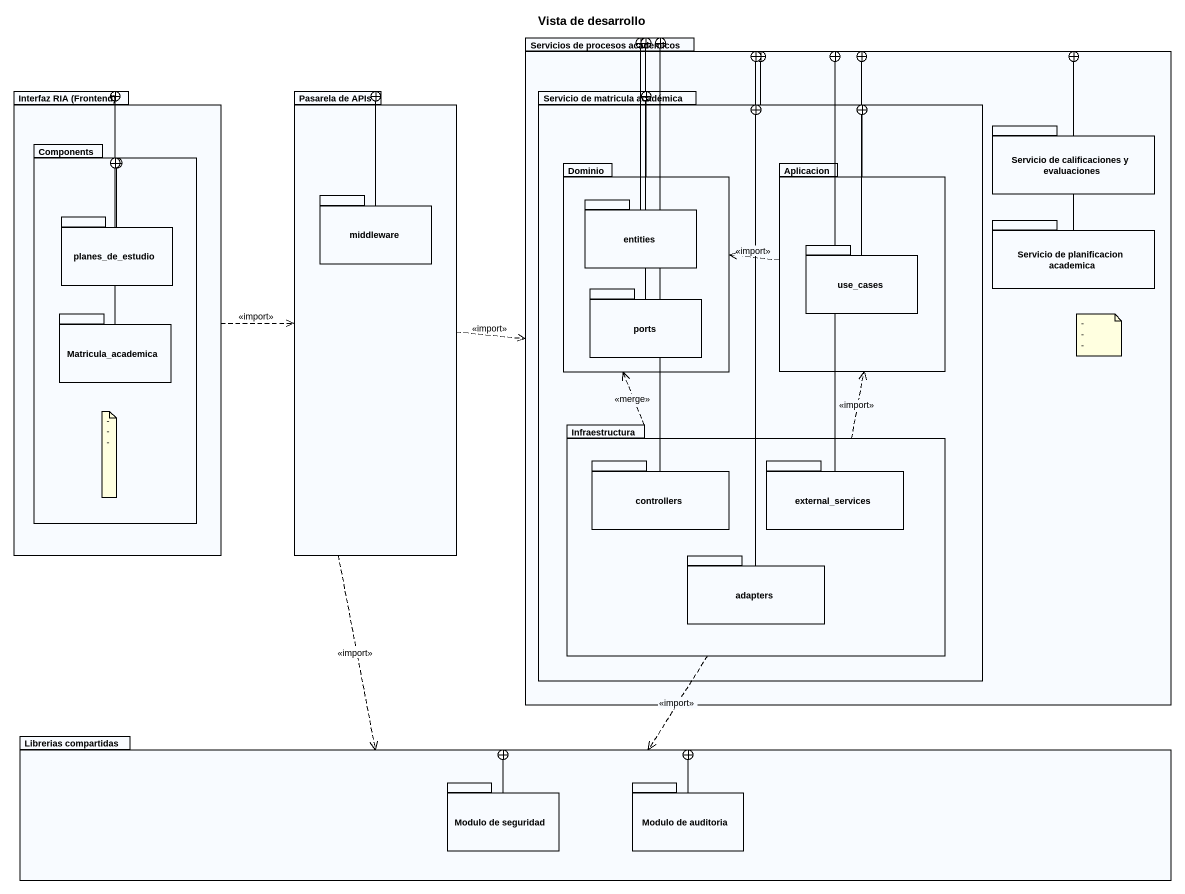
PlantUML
@startuml
title Vista de desarrollo
package "Servicios de procesos academicos" as Servicios_de_procesos {
  package "Servicio de matricula académica" as Servicio_de_matricula {
    package Dominio {
      package entities {
      }
      package ports {
      }
    }
    package Aplicacion {
      package use_cases {
      }
    }
    package Infraestructura {
      package controllers {
      }
      package external_services {
      }
      package adapters {
      }
    }
  }
  package "Servicio de calificaciones y evaluaciones" as Servicio_de_calificaciones {
  }
  package "Servicio de planificacion academica" as Servicio_de_planificacion {
  }
}
package "Interfaz RIA (Frontend)" as Interfaz_RIA_Frontend {
  package Components {
    package planes_de_estudio {
    }
    package Matricula_academica {
    }
  }
}
package "Pasarela de APIs" as Pasarela_de_APIs {
  package middleware {
  }
}
package "Librerias compartidas" as Librerias_compartidas {
  package "Modulo de seguridad" as Modulo_de_seguridad {
  }
  package "Modulo de auditoria" as Modulo_de_auditoria {
  }
}
Interfaz_RIA_Frontend .right.> Pasarela_de_APIs : <<import>>
Pasarela_de_APIs .right.> Servicios_de_procesos : <<import>>
Pasarela_de_APIs ..> Librerias_compartidas : <<import>>
Servicio_de_matricula -right-+ Servicios_de_procesos
Components -up-+ Interfaz_RIA_Frontend
Servicio_de_calificaciones --+ Servicios_de_procesos
Dominio --+ Servicio_de_matricula
Aplicacion --+ Servicio_de_matricula
Aplicacion .left.> Dominio : <<import>>
planes_de_estudio --+ Components
middleware --+ Pasarela_de_APIs
entities --+ Servicios_de_procesos
Servicio_de_planificacion -left-+ Servicios_de_procesos
use_cases --+ Servicios_de_procesos
ports -right-+ Servicios_de_procesos
Matricula_academica -up-+ Components
Infraestructura -up-+ Servicio_de_matricula
Infraestructura .up.> Dominio : <<merge>>
Infraestructura .up.> Aplicacion : <<import>>
Infraestructura ..> Librerias_compartidas : <<import>>
controllers -up-+ Servicios_de_procesos
external_services -up-+ Servicios_de_procesos
adapters -up-+ Servicios_de_procesos
Modulo_de_seguridad -right-+ Librerias_compartidas
Modulo_de_auditoria -left-+ Librerias_compartidas
note as N1
  -
  -
  -
end note
note as N2
  -
  -
  -
end note
@enduml
